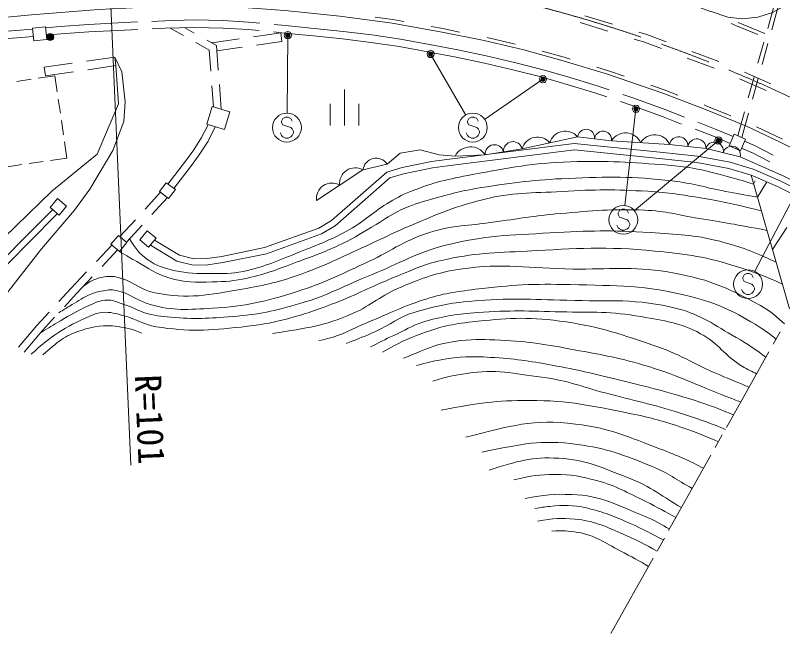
# Model space of a CAD drawing. Units: millimetres at full size, sheet at 1:1000; details may follow other scales. Extents: x 40000 to 680000, y 20000 to 380000.
# Drawn here: x 201575 to 254744, y 250405 to 293278 of the extents above; entities that cross this region are included whole.
import ezdxf
from ezdxf.enums import TextEntityAlignment as Align

# ---------------------------------------------------------------- set-up
doc = ezdxf.new("R2010")
doc.units = ezdxf.units.MM
doc.header["$LTSCALE"] = 1000
doc.header["$PDMODE"] = 32
doc.header["$PDSIZE"] = 500
doc.linetypes.add('CHAIN', pattern=[18.5, 12, -1.5, 3.5, -1.5])
for name, color, linetype, lineweight in [('M-BGD', 7, 'Continuous', 13), ('M-BMK', 2, 'Continuous', 13), ('M-STR-HTXT', 7, 'Continuous', 13), ('M-STR-STRC', 7, 'Continuous', 13)]:
    doc.layers.add(name, color=color, linetype=linetype, lineweight=lineweight)
doc.styles.add('ＭＳ ゴシック', font='')
doc.styles.get('ＭＳ ゴシック').set_extended_font_data('MS Gothic')

msp = doc.modelspace()

# ---------------------------------------------------------------- linework, layer by layer
at = {"layer": 'M-BGD'}
for p, q in [((253708, 292376), (254174, 294050)), ((253992, 292278), (254464, 293973)), ((226512, 293146), (227721, 292987)), ((227721, 292987), (228489, 292847)), ((241041, 293252), (242954, 292669)), ((204682, 292514), (203669, 292414)), ((206636, 292646), (204682, 292514)), ((209124, 292777), (206636, 292646)), ((210031, 292817), (209124, 292777)), ((211937, 292899), (211030, 292860)), ((213936, 292961), (211937, 292899)), ((213938, 292440), (211956, 292380)), ((215987, 292915), (213936, 292961)), ((215965, 292395), (213938, 292440)), ((217739, 292806), (215987, 292915)), ((218514, 292734), (217739, 292806)), ((220285, 292569), (219510, 292641)), ((222279, 292371), (220285, 292569)), ((230398, 292499), (231192, 292355)), ((240722, 292774), (242636, 292191)), ((251174, 292713), (251555, 292558)), ((251555, 292558), (253023, 291950)), ((202771, 292329), (200742, 292159)), ((204725, 291996), (203725, 291897)), ((206667, 292127), (204725, 291996)), ((209149, 292258), (206667, 292127)), ((210053, 292297), (209149, 292258)), ((211956, 292380), (211052, 292340)), ((213222, 291875), (212306, 292390)), ((213973, 292049), (213312, 292421)), ((217699, 292288), (215965, 292395)), ((218469, 292216), (217699, 292288)), ((218071, 291783), (219966, 292057)), ((220235, 292051), (219465, 292123)), ((219966, 292057), (220051, 291463)), ((222228, 291854), (220235, 292051)), ((224298, 292167), (222279, 292371)), ((226279, 291920), (224298, 292167)), ((228260, 291631), (226279, 291920)), ((231192, 292355), (232362, 292121)), ((244785, 292111), (245340, 291941)), ((245340, 291941), (246669, 291443)), ((202827, 291812), (200790, 291642)), ((215009, 290870), (214093, 291385)), ((215507, 291186), (214845, 291559)), ((215187, 291366), (217081, 291640)), ((218288, 291208), (220051, 291463)), ((224239, 291650), (222228, 291854)), ((226209, 291404), (224239, 291650)), ((228175, 291118), (226209, 291404)), ((230262, 291264), (228260, 291631)), ((234263, 291735), (236209, 291276)), ((244458, 291635), (245163, 291420)), ((245163, 291420), (246345, 290977)), ((253036, 289967), (253439, 291412)), ((215120, 289397), (215009, 290870)), ((215636, 289476), (215507, 291186)), ((215535, 290811), (217298, 291065)), ((230166, 290753), (228175, 291118)), ((232230, 290887), (230262, 291264)), ((234206, 290463), (232230, 290887)), ((253320, 289870), (253723, 291315)), ((206510, 290102), (208460, 290387)), ((208460, 290387), (208547, 289793)), ((232127, 290377), (230166, 290753)), ((234092, 289956), (232127, 290377)), ((236161, 290005), (234206, 290463)), ((238086, 290787), (239597, 290373)), ((239597, 290373), (240012, 290246)), ((248129, 290308), (250001, 289605)), ((248461, 290771), (250333, 290068)), ((203571, 289673), (205521, 289957)), ((206597, 289508), (208547, 289793)), ((236038, 289499), (234092, 289956)), ((238144, 289506), (236161, 290005)), ((203571, 289673), (203658, 289079)), ((203658, 289079), (205607, 289364)), ((238008, 289005), (236038, 289499)), ((240025, 288959), (238144, 289506)), ((241866, 289678), (242685, 289427)), ((242685, 289427), (243767, 289057)), ((252099, 289332), (253928, 288523)), ((201683, 288700), (202672, 288846)), ((203167, 288919), (204310, 289087)), ((204310, 289087), (204475, 287967)), ((239877, 288460), (238008, 289005)), ((241960, 288373), (240025, 288959)), ((251762, 288879), (253591, 288070)), ((252365, 287559), (252767, 289004)), ((252649, 287462), (253052, 288907)), ((215307, 286928), (215196, 288400)), ((215840, 286768), (215711, 288479)), ((241801, 287878), (239877, 288460)), ((242721, 288116), (241960, 288373)), ((245603, 288430), (246528, 288114)), ((224380, 288141), (224380, 285641)), ((242555, 287623), (241801, 287878)), ((244429, 287537), (243668, 287795)), ((246528, 288114), (247484, 287751)), ((204548, 287472), (204693, 286483)), ((223380, 287141), (223380, 285641)), ((225380, 287141), (225380, 285641)), ((244256, 287047), (243502, 287302)), ((246652, 286716), (244429, 287537)), ((246468, 286229), (244256, 287047)), ((247933, 286223), (246652, 286716)), ((249298, 287063), (249494, 286989)), ((249494, 286989), (251149, 286305)), ((251629, 284922), (252096, 286596)), ((247743, 285739), (246468, 286229)), ((251908, 284804), (252380, 286499)), ((204766, 285988), (204912, 284999)), ((214477, 284802), (214925, 285696)), ((214929, 284545), (215431, 285545)), ((250147, 285371), (248866, 285864)), ((252930, 285537), (254644, 284735)), ((249952, 284889), (248677, 285379)), ((251312, 284876), (250147, 285371)), ((204985, 284504), (205149, 283384)), ((213938, 283961), (214477, 284802)), ((214368, 283668), (214929, 284545)), ((251109, 284397), (249952, 284889)), ((252786, 284250), (252095, 284543)), ((254644, 284735), (254740, 284686)), ((213364, 283166), (213938, 283961)), ((252583, 283771), (251893, 284064)), ((254092, 283593), (252786, 284250)), ((213781, 282856), (214368, 283668)), ((253855, 283130), (252553, 283786)), ((202028, 282924), (201038, 282779)), ((203512, 283143), (202522, 282997)), ((205149, 283384), (204006, 283216)), ((212151, 281581), (213364, 283166)), ((212564, 281265), (213781, 282856)), ((252552, 282207), (255220, 272929)), ((252733, 281578), (252840, 281809)), ((252994, 280670), (253649, 281726)), ((210567, 279840), (211641, 281008)), ((211035, 279462), (212120, 280643)), ((208816, 277935), (209890, 279104)), ((209273, 277545), (210358, 278726)), ((254039, 277037), (255023, 278575)), ((207192, 276209), (208268, 277348)), ((207580, 275863), (208664, 277010)), ((205430, 274343), (206505, 275482)), ((205810, 273989), (206894, 275136)), ((204587, 273425), (205430, 274343)), ((204972, 273076), (205810, 273989)), ((203067, 271771), (203910, 272689)), ((203457, 271427), (204295, 272340)), ((201793, 270264), (203067, 271771)), ((202190, 269928), (203457, 271427))]:
    msp.add_line(p, q, dxfattribs=at)
for points in [[(203662, 292479), (203758, 291598), (202861, 291500), (202765, 292381)], [(214833, 285724), (215203, 286959), (216439, 286589), (216069, 285354)], [(251376, 285029), (252160, 284697), (251818, 283887), (251034, 284218)], [(211571, 281061), (212035, 281669), (212662, 281191), (212198, 280583)], [(204505, 280569), (205125, 280050), (204610, 279433), (203990, 279952)], [(210708, 278334), (211328, 277816), (210812, 277199), (210192, 277717)], [(208196, 277409), (208718, 278019), (209304, 277518), (208783, 276908)]]:
    msp.add_lwpolyline(points, close=True, dxfattribs=at)
for points in [[(208460, 290387), (208965, 289364), (209181, 287283), (209084, 285928), (208340, 283912), (206744, 281225), (205682, 279769), (203387, 277097), (199753, 272473)], [(208547, 289793), (208722, 287141), (207244, 283658), (204101, 281092), (199148, 276289), (194011, 273156), (185592, 269754), (179392, 268243)], [(246915, 284333), (242890, 284587), (240534, 284843), (236688, 284024), (234125, 283604), (232042, 283510), (230938, 283599), (229624, 283963), (228248, 283725), (227335, 282967), (225661, 282555), (222447, 280438)], [(210930, 277339), (212775, 276227), (213907, 275964), (214905, 275986), (215961, 276132), (218969, 276749), (222788, 278130), (223735, 278693), (227524, 282001), (228482, 282293), (230472, 282711), (231518, 282834), (240310, 283943), (246427, 283319)], [(211215, 277681), (212942, 276640), (213953, 276405), (214870, 276425), (215886, 276566), (218850, 277174), (222599, 278530), (223476, 279050), (227306, 282395), (228373, 282720), (230401, 283145), (231464, 283271), (240304, 284386), (246471, 283757)], [(251804, 283465), (249433, 284034), (246915, 284333)], [(259107, 279441), (258127, 279990), (256368, 280908), (254573, 281802), (252704, 282621), (251110, 283096), (248851, 283504), (247320, 283666), (246471, 283757)], [(259304, 279793), (257547, 280774), (254834, 282117), (251804, 283465)], [(258891, 279057), (257917, 279603), (256169, 280516), (254387, 281403), (252552, 282207), (251008, 282667), (248788, 283068), (247273, 283228), (246424, 283319)], [(204186, 279837), (202210, 277852), (199425, 275031), (193811, 271751), (190327, 270617), (185291, 268421)], [(204498, 279527), (202523, 277542), (199697, 274681), (193992, 271347), (190483, 270206), (185467, 268018)]]:
    msp.add_lwpolyline(points, dxfattribs=at)
for centre, radius, start, end in [((239678, 284144), 1106, 39.2341, 164.8112), ((241124, 284786), 592, 353.0645, 174.5235), ((242302, 284658), 592, 353.0645, 174.5235), ((243862, 283978), 1147, 24.8705, 147.9115), ((245874, 283851), 1147, 24.8705, 147.9115), ((236055, 283868), 651, 13.8359, 184.7867), ((237755, 283734), 1106, 39.2341, 164.8112), ((247540, 284223), 635, 356.3854, 170.0522), ((248799, 284074), 635, 356.3854, 170.0522), ((250024, 283882), 610, 347.4226, 165.6), ((233111, 282952), 1205, 32.7129, 152.4278), ((234774, 283658), 651, 13.8359, 184.7867), ((251209, 283597), 610, 347.4226, 165.6), ((226575, 282451), 919, 34.157, 173.5274), ((225117, 281632), 1072, 59.4688, 187.2508), ((223510, 280573), 1072, 59.4688, 187.2508)]:
    msp.add_arc(centre, radius, start, end, dxfattribs=at)
for points, knots in [([(252733, 281578), (251822, 281852), (251578, 281922), (250832, 282121), (249931, 282361), (249431, 282529), (248510, 282679), (247854, 282786), (247484, 282840), (246821, 282890), (244179, 283087), (242690, 283216), (240043, 283120), (237368, 283023), (235879, 282727), (233249, 282236), (231540, 281917), (230573, 281701), (228957, 281061), (228286, 280796), (227933, 280587), (227318, 280210), (226194, 279520), (225694, 278926), (224529, 278307), (223305, 277656), (222571, 277386), (221283, 276872), (219781, 276273), (218947, 275868), (217366, 275526), (216516, 275343), (216014, 275383), (215145, 275373), (214133, 275362), (213549, 275364), (212564, 275595), (211825, 275767), (211384, 275889), (210767, 276329), (210151, 276767), (209941, 277088), (209488, 277780)], [0, 0, 0, 0, 1, 1, 1, 2, 2, 2, 3, 3, 3, 4, 4, 4, 5, 5, 5, 6, 6, 6, 7, 7, 7, 8, 8, 8, 9, 9, 9, 10, 10, 10, 11, 11, 11, 12, 12, 12, 13, 13, 13, 14, 14, 14, 14]), ([(208783, 276908), (209353, 276557), (209514, 276466), (209991, 276199), (210841, 275723), (211288, 275365), (212220, 275081), (213346, 274737), (214043, 274769), (215220, 274796), (216175, 274818), (216719, 274846), (217651, 275054), (219039, 275364), (219778, 275690), (221113, 276179), (222337, 276628), (223028, 276874), (224207, 277432), (225169, 277888), (225655, 278246), (226577, 278778), (227247, 279165), (227581, 279459), (228284, 279783), (229086, 280152), (229567, 280292), (230417, 280530), (231744, 280900), (232492, 281114), (233853, 281329), (236191, 281697), (237514, 281871), (239879, 281971), (242694, 282090), (244292, 282120), (247090, 281795), (248554, 281624), (249344, 281344), (250793, 281073), (251652, 280913), (251924, 280862), (252994, 280670)], [0, 0, 0, 0, 1, 1, 1, 2, 2, 2, 3, 3, 3, 4, 4, 4, 5, 5, 5, 6, 6, 6, 7, 7, 7, 8, 8, 8, 9, 9, 9, 10, 10, 10, 11, 11, 11, 12, 12, 12, 13, 13, 13, 14, 14, 14, 14]), ([(253265, 279729), (251339, 280195), (250791, 280333), (249182, 280600), (247711, 280844), (246883, 280988), (245394, 281075), (243084, 281210), (241779, 281204), (239469, 281067), (237301, 280938), (236042, 281037), (233940, 280494), (231775, 279935), (230621, 279404), (228562, 278533), (227624, 278136), (227124, 277854), (226197, 277433), (224355, 276596), (223347, 276063), (221449, 275363), (219878, 274783), (218947, 274582), (217297, 274294), (214971, 273889), (213574, 273575), (211258, 274037), (210132, 274261), (209660, 274919), (208533, 275138), (208130, 275216), (207884, 275177), (207483, 275089), (206976, 274979), (206771, 274819), (206293, 274500)], [0, 0, 0, 0, 1, 1, 1, 2, 2, 2, 3, 3, 3, 4, 4, 4, 5, 5, 5, 6, 6, 6, 7, 7, 7, 8, 8, 8, 9, 9, 9, 10, 10, 10, 11, 11, 11, 12, 12, 12, 12]), ([(253656, 278368), (251384, 278790), (250793, 278905), (248950, 279202), (247479, 279438), (246667, 279705), (245179, 279767), (242896, 279862), (241610, 279738), (239335, 279535), (237501, 279371), (236483, 279190), (234661, 278927), (232939, 278678), (231922, 278746), (230264, 278222), (228390, 277631), (227520, 276854), (225728, 276048), (223940, 275244), (222963, 274711), (221093, 274125), (218868, 273427), (217565, 273095), (215237, 272967), (213545, 272873), (212535, 272767), (210906, 273234), (209959, 273505), (209541, 273996), (208579, 274207), (208178, 274295), (207933, 274229), (207529, 274158), (207170, 274096), (206973, 274021), (206643, 273867), (206109, 273618), (205837, 273424), (205333, 273120), (205040, 272942), (204944, 272884), (204587, 272657)], [0, 0, 0, 0, 1, 1, 1, 2, 2, 2, 3, 3, 3, 4, 4, 4, 5, 5, 5, 6, 6, 6, 7, 7, 7, 8, 8, 8, 9, 9, 9, 10, 10, 10, 11, 11, 11, 12, 12, 12, 13, 13, 13, 14, 14, 14, 14]), ([(203305, 271247), (203965, 271667), (204146, 271778), (204697, 272098), (205421, 272519), (205824, 272766), (206586, 273113), (207032, 273316), (207283, 273476), (207771, 273528), (208380, 273594), (208711, 273343), (209297, 273163), (209796, 273009), (210036, 272810), (210536, 272659), (211224, 272451), (211634, 272413), (212350, 272347), (214013, 272195), (214961, 272263), (216627, 272395), (218477, 272543), (219509, 272779), (221292, 273296), (223298, 273877), (224314, 274516), (226254, 275291), (228266, 276095), (229308, 276807), (231408, 277340), (234167, 278040), (235804, 278026), (238646, 278194), (241339, 278352), (242861, 278388), (245553, 278212), (247451, 278088), (248544, 278087), (250384, 277609), (251958, 277200), (252565, 276950), (254289, 276166)], [0, 0, 0, 0, 1, 1, 1, 2, 2, 2, 3, 3, 3, 4, 4, 4, 5, 5, 5, 6, 6, 6, 7, 7, 7, 8, 8, 8, 9, 9, 9, 10, 10, 10, 11, 11, 11, 12, 12, 12, 13, 13, 13, 14, 14, 14, 14]), ([(254727, 274642), (253329, 275273), (252862, 275435), (251627, 275834), (249458, 276536), (248164, 276713), (245895, 276936), (242457, 277275), (240500, 277112), (237050, 276930), (234718, 276806), (233383, 276802), (231105, 276288), (229762, 275985), (229066, 275609), (227789, 275094), (226178, 274444), (225328, 273951), (223706, 273330), (222420, 272838), (221692, 272566), (220359, 272220), (219159, 271908), (218466, 271800), (217233, 271667), (214942, 271419), (213609, 271327), (211333, 271691), (210431, 271835), (210000, 272205), (209118, 272442), (208537, 272597), (208195, 272731), (207597, 272672), (207089, 272621), (206826, 272458), (206361, 272247), (205520, 271865), (205051, 271627), (204292, 271101), (203620, 270636), (203384, 270429), (202674, 269776)], [0, 0, 0, 0, 1, 1, 1, 2, 2, 2, 3, 3, 3, 4, 4, 4, 5, 5, 5, 6, 6, 6, 7, 7, 7, 8, 8, 8, 9, 9, 9, 10, 10, 10, 11, 11, 11, 12, 12, 12, 13, 13, 13, 14, 14, 14, 14]), ([(219390, 271214), (221934, 271631), (222886, 271704), (224931, 272595), (226307, 273194), (226913, 273867), (228299, 274441), (229848, 275083), (230750, 275430), (232407, 275680), (235417, 276134), (237157, 275725), (240201, 275688), (242765, 275656), (244230, 275891), (246762, 275485), (249405, 275062), (250866, 274455), (253205, 273155), (253922, 272756), (254398, 272321), (254869, 271878)], [0, 0, 0, 0, 1, 1, 1, 2, 2, 2, 3, 3, 3, 4, 4, 4, 5, 5, 5, 6, 6, 6, 7, 7, 7, 7]), ([(254281, 270830), (253867, 271168), (253428, 271506), (252846, 271854), (251212, 272830), (250215, 273312), (248370, 273780), (245190, 274587), (243291, 274525), (240011, 274607), (237447, 274671), (235998, 274598), (233453, 274281), (232028, 274104), (231213, 274003), (229851, 273549), (228222, 273005), (227364, 272551), (225776, 271896), (224919, 271543), (224476, 271244), (223590, 270974), (223210, 270858), (223072, 270813), (222608, 270709)], [0, 0, 0, 0, 1, 1, 1, 2, 2, 2, 3, 3, 3, 4, 4, 4, 5, 5, 5, 6, 6, 6, 7, 7, 7, 8, 8, 8, 8]), ([(224509, 270526), (225483, 270900), (225751, 271011), (226533, 271357), (227602, 271829), (228097, 272344), (229216, 272684), (230734, 273145), (231623, 273318), (233203, 273457), (235763, 273681), (237214, 273601), (239783, 273517), (242793, 273418), (244556, 273688), (247472, 272933), (249175, 272493), (249977, 271804), (251515, 270951), (252365, 270479), (252962, 270024), (253577, 269574)], [0, 0, 0, 0, 1, 1, 1, 2, 2, 2, 3, 3, 3, 4, 4, 4, 5, 5, 5, 6, 6, 6, 7, 7, 7, 7]), ([(252937, 268432), (252630, 268568), (252310, 268728), (251952, 268940), (250718, 269670), (250325, 270525), (249061, 271204), (247589, 271995), (246593, 272090), (244947, 272385), (242811, 272767), (241572, 272667), (239403, 272719), (237137, 272774), (235860, 272843), (233600, 272669), (232189, 272559), (231389, 272451), (230025, 272071), (229214, 271845), (228814, 271561), (228049, 271205), (227310, 270862), (227070, 270741), (226174, 270287)], [0, 0, 0, 0, 1, 1, 1, 2, 2, 2, 3, 3, 3, 4, 4, 4, 5, 5, 5, 6, 6, 6, 7, 7, 7, 8, 8, 8, 8]), ([(227013, 269926), (228220, 270602), (228638, 270817), (229749, 271221), (231058, 271698), (231839, 271873), (233224, 272025), (235579, 272284), (236940, 272388), (239289, 272081), (241847, 271747), (243241, 271261), (245686, 270438), (247590, 269798), (248539, 269141), (250382, 268343), (251132, 268018), (251794, 267751), (252417, 267504)], [0, 0, 0, 0, 1, 1, 1, 2, 2, 2, 3, 3, 3, 4, 4, 4, 5, 5, 5, 6, 6, 6, 6]), ([(203472, 269733), (204491, 270612), (204951, 271066), (206127, 271428), (207083, 271722), (207682, 271834), (208673, 271701), (209344, 271610), (209643, 271527), (210346, 271243)], [0, 0, 0, 0, 1, 1, 1, 2, 2, 2, 3, 3, 3, 3]), ([(251838, 266470), (251522, 266587), (251188, 266713), (250825, 266853), (248732, 267662), (247613, 268270), (245466, 268921), (243484, 269522), (242331, 269716), (240296, 270096), (238321, 270465), (237200, 270650), (235194, 270753), (234113, 270808), (233500, 270844), (232425, 270722), (230824, 270541), (230190, 270209), (228483, 269505)], [0, 0, 0, 0, 1, 1, 1, 2, 2, 2, 3, 3, 3, 4, 4, 4, 5, 5, 5, 6, 6, 6, 6]), ([(251334, 265571), (250626, 265872), (249937, 266154), (249004, 266460), (246870, 267160), (245639, 267444), (243459, 267983), (241637, 268433), (240615, 268691), (238769, 269023), (237111, 269321), (236172, 269469), (234491, 269564), (233163, 269639), (232399, 269631), (231090, 269395), (230415, 269274), (230158, 269226), (229381, 268997)], [0, 0, 0, 0, 1, 1, 1, 2, 2, 2, 3, 3, 3, 4, 4, 4, 5, 5, 5, 6, 6, 6, 6]), ([(230501, 267910), (231541, 268247), (231935, 268309), (232875, 268454), (234877, 268762), (236044, 268446), (238053, 268189), (239943, 267947), (240941, 267485), (242784, 267005), (244804, 266479), (245956, 266252), (247941, 265608), (249068, 265242), (249918, 264927), (250774, 264572)], [0, 0, 0, 0, 1, 1, 1, 2, 2, 2, 3, 3, 3, 4, 4, 4, 5, 5, 5, 5]), ([(250295, 263716), (249464, 264037), (248862, 264329), (247886, 264664), (246488, 265144), (245684, 265366), (244236, 265656), (241518, 266200), (239971, 266584), (237200, 266574), (234796, 266566), (233828, 266421), (231081, 265910)], [0, 0, 0, 0, 1, 1, 1, 2, 2, 2, 3, 3, 3, 4, 4, 4, 4]), ([(232780, 264019), (235997, 264834), (237412, 265297), (240383, 264942), (242770, 264657), (244035, 264045), (246286, 263202), (247481, 262755), (248381, 262348), (249261, 261871)], [0, 0, 0, 0, 1, 1, 1, 2, 2, 2, 3, 3, 3, 3]), ([(248481, 260480), (247369, 261067), (246818, 261544), (245653, 262019), (243713, 262809), (242582, 263248), (240506, 263527), (237943, 263872), (236754, 263559), (233907, 262999)], [0, 0, 0, 0, 1, 1, 1, 2, 2, 2, 3, 3, 3, 3]), ([(234401, 261743), (236411, 262381), (237327, 262667), (239244, 262571), (241189, 262473), (242219, 261902), (244041, 261215), (245619, 260619), (246515, 259836), (247734, 259147)], [0, 0, 0, 0, 1, 1, 1, 2, 2, 2, 3, 3, 3, 3]), ([(247348, 258458), (246613, 258832), (246116, 259168), (245267, 259570), (243957, 260191), (243251, 260647), (241851, 261025), (240757, 261321), (240113, 261436), (238980, 261444), (237855, 261451), (237388, 261350), (236124, 261072)], [0, 0, 0, 0, 1, 1, 1, 2, 2, 2, 3, 3, 3, 4, 4, 4, 4]), ([(236910, 259766), (238291, 260057), (238867, 260097), (240129, 260053), (242180, 259981), (243265, 259328), (245165, 258552), (245872, 258263), (246385, 257961), (246893, 257645)], [0, 0, 0, 0, 1, 1, 1, 2, 2, 2, 3, 3, 3, 3]), ([(246475, 256900), (245709, 257302), (245123, 257641), (244185, 258048), (243029, 258550), (242370, 258840), (241141, 259119), (240174, 259339), (239590, 259338), (238604, 259229), (238197, 259184), (238038, 259171), (237569, 259065)], [0, 0, 0, 0, 1, 1, 1, 2, 2, 2, 3, 3, 3, 4, 4, 4, 4]), ([(237768, 258211), (238898, 258393), (239351, 258432), (240362, 258343), (241654, 258229), (242345, 257884), (243539, 257378), (244551, 256948), (245292, 256550), (246039, 256122)], [0, 0, 0, 0, 1, 1, 1, 2, 2, 2, 3, 3, 3, 3]), ([(245450, 255071), (244857, 255416), (244258, 255745), (243477, 256148), (242369, 256719), (241784, 257225), (240555, 257427), (239862, 257540), (239548, 257570), (238760, 257523)], [0, 0, 0, 0, 1, 1, 1, 2, 2, 2, 3, 3, 3, 3])]:
    msp.add_open_spline(points, degree=3, knots=knots, dxfattribs=at)
at = {"layer": 'M-BMK'}
for p, q in [((254568, 271341), (254079, 270469)), ((253786, 269946), (250852, 264711)), ((250559, 264188), (250070, 263316)), ((249777, 262792), (246844, 257558)), ((246550, 257035), (246062, 256162)), ((245768, 255639), (242835, 250405))]:
    msp.add_line(p, q, dxfattribs=at)
at = {"layer": 'M-BMK', "linetype": 'CHAIN'}
msp.add_arc((212428, 196144), 101000, 60.73435, 92.48433, dxfattribs=at)
at = {"layer": 'M-STR-HTXT'}
for p, q in [((208050, 297049), (209567, 262082)), ((220456, 291907), (220403, 286493)), ((230354, 290594), (232781, 286355)), ((238138, 288849), (234092, 286058)), ((244582, 286798), (243817, 280089)), ((250289, 284604), (244468, 279737)), ((256153, 281912), (252814, 275534))]:
    msp.add_line(p, q, dxfattribs=at)
for centre, radius in [((220456, 291907), 150), ((220456, 291907), 120), ((220456, 291907), 90), ((220456, 291907), 60), ((220456, 291907), 30), ((220456, 291907), 20), ((230354, 290594), 150), ((230354, 290594), 120), ((230354, 290594), 90), ((230354, 290594), 60), ((230354, 290594), 30), ((230354, 290594), 20), ((238138, 288849), 150), ((238138, 288849), 120), ((238138, 288849), 90), ((238138, 288849), 60), ((238138, 288849), 30), ((238138, 288849), 20), ((244582, 286798), 150), ((244582, 286798), 120), ((244582, 286798), 90), ((244582, 286798), 60), ((244582, 286798), 30), ((244582, 286798), 20), ((250289, 284604), 150), ((250289, 284604), 120), ((250289, 284604), 90), ((250289, 284604), 60), ((250289, 284604), 30), ((250289, 284604), 20)]:
    msp.add_circle(centre, radius, dxfattribs=at)
for p in [(220456, 291907), (230354, 290594), (238138, 288849), (244582, 286798), (250289, 284604)]:
    msp.add_point(p, dxfattribs=at)
at = {"layer": 'M-STR-STRC'}
for p, q in [((251651, 292789), (253499, 292023)), ((220120, 286129), (220029, 285947)), ((220302, 286220), (220120, 286129)), ((220484, 286220), (220302, 286220)), ((220665, 286129), (220484, 286220)), ((220756, 285947), (220665, 286129)), ((233001, 286130), (232910, 285948)), ((233183, 286221), (233001, 286130)), ((233365, 286221), (233183, 286221)), ((233546, 286130), (233365, 286221)), ((233637, 285948), (233546, 286130)), ((220029, 285947), (220029, 285856)), ((220029, 285856), (220120, 285675)), ((220120, 285675), (220665, 285493)), ((232910, 285948), (232910, 285857)), ((232910, 285857), (233001, 285675)), ((233001, 285675), (233546, 285494)), ((220029, 284947), (219938, 285129)), ((220665, 285493), (220756, 285402)), ((220756, 285402), (220847, 285220)), ((220847, 285129), (220756, 284947)), ((220847, 285220), (220847, 285129)), ((232910, 284948), (232819, 285130)), ((233546, 285494), (233637, 285403)), ((233637, 285403), (233728, 285221)), ((233728, 285130), (233637, 284948)), ((233728, 285221), (233728, 285130)), ((220120, 284856), (220029, 284947)), ((220302, 284765), (220120, 284856)), ((220484, 284765), (220302, 284765)), ((220665, 284856), (220484, 284765)), ((220756, 284947), (220665, 284856)), ((233001, 284857), (232910, 284948)), ((233183, 284766), (233001, 284857)), ((233365, 284766), (233183, 284766)), ((233546, 284857), (233365, 284766)), ((233637, 284948), (233546, 284857)), ((243432, 279736), (243341, 279554)), ((243614, 279827), (243432, 279736)), ((243796, 279827), (243614, 279827)), ((243977, 279736), (243796, 279827)), ((244068, 279554), (243977, 279736)), ((243341, 279554), (243341, 279463)), ((243341, 279463), (243432, 279281)), ((243432, 279281), (243977, 279100)), ((243341, 278554), (243250, 278736)), ((243977, 279100), (244068, 279009)), ((244068, 279009), (244159, 278827)), ((244159, 278736), (244068, 278554)), ((244159, 278827), (244159, 278736)), ((243432, 278463), (243341, 278554)), ((243614, 278372), (243432, 278463)), ((243796, 278372), (243614, 278372)), ((243977, 278463), (243796, 278372)), ((244068, 278554), (243977, 278463)), ((252074, 275277), (251983, 275095)), ((251983, 275095), (251983, 275004)), ((251983, 275004), (252074, 274822)), ((252256, 275368), (252074, 275277)), ((252437, 275368), (252256, 275368)), ((252619, 275277), (252437, 275368)), ((252710, 275095), (252619, 275277)), ((252074, 274822), (252619, 274640)), ((252619, 274640), (252710, 274549)), ((252710, 274549), (252801, 274368)), ((252801, 274368), (252801, 274277)), ((251983, 274095), (251892, 274277)), ((252074, 274004), (251983, 274095)), ((252256, 273913), (252074, 274004)), ((252437, 273913), (252256, 273913)), ((252619, 274004), (252437, 273913)), ((252710, 274095), (252619, 274004)), ((252801, 274277), (252710, 274095))]:
    msp.add_line(p, q, dxfattribs=at)
for points in [[(200598, 299540), (203373, 299830), (206276, 300069), (209477, 300271), (212827, 300348), (215751, 300358), (218590, 300254), (221943, 299986), (225306, 299598), (228558, 299167), (231645, 298631), (234994, 297948), (238331, 297204), (241627, 296318), (244533, 295414), (247527, 294387), (249749, 293553), (249781, 293545), (250936, 293157), (251949, 293030), (253029, 293157), (254034, 293470), (254754, 293863)], [(202689, 293315), (207330, 293674), (211115, 293866), (214433, 293934), (217055, 293853), (220241, 293624), (224067, 293217), (227682, 292740), (231145, 292109), (234060, 291526), (236817, 290876), (239527, 290133), (242608, 289189), (246443, 287879), (249402, 286756), (252235, 285585), (254534, 284511), (257404, 283047), (260266, 281510)], [(151750, 282952), (155822, 283870), (164864, 286047), (170698, 287495), (175844, 288764), (180319, 289817), (183432, 290484), (186447, 291070), (190083, 291690), (193485, 292228), (195701, 292551), (199022, 292973), (202689, 293315)]]:
    msp.add_lwpolyline(points, dxfattribs=at)
for centre, radius in [((203990, 291776), 250), ((203990, 291776), 204), ((203990, 291776), 159), ((203990, 291776), 114), ((203990, 291776), 68.2), ((203990, 291776), 22.7), ((220393, 285493), 1000), ((233274, 285494), 1000), ((243705, 279100), 1000), ((252346, 274640), 1000)]:
    msp.add_circle(centre, radius, dxfattribs=at)

# ---------------------------------------------------------------- texts
at = {"layer": 'M-STR-HTXT', "style": 'ＭＳ ゴシック'}
msp.add_text('R=101', height=1833, rotation=272.484, dxfattribs=at).set_placement((209567, 262082), align=Align.BOTTOM_RIGHT)

doc.saveas('drawing.dxf')
